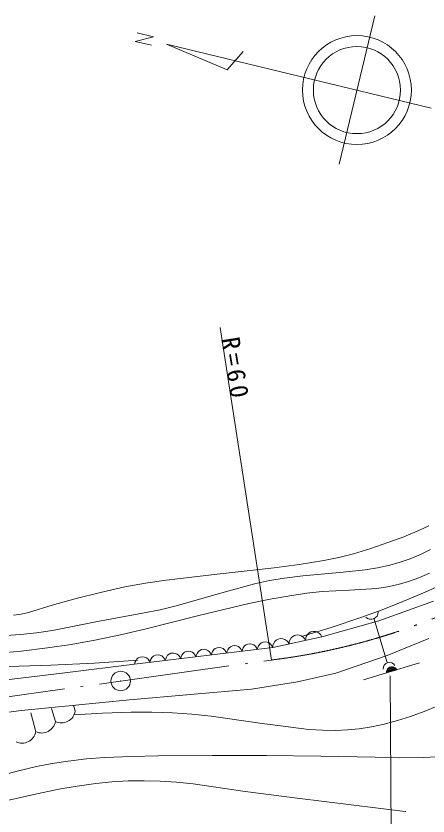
# Model space of a CAD drawing. Units: millimetres, scale not verified. Extents: x -625 to 714620, y -625 to 362121.
# Drawn here: x 512195 to 550008, y 241252 to 314711 of the extents above; entities that cross this region are included whole.
import ezdxf

# ---------------------------------------------------------------- set-up
doc = ezdxf.new("R2010")
doc.units = ezdxf.units.MM
doc.header["$LTSCALE"] = 1000
doc.linetypes.add('DASHED', pattern=[7.5, 6, -1.5])
doc.linetypes.add('LONG_DASHED_DOTTED', pattern=[15.25, 12, -1.5, 0.25, -1.5])
doc.layers.add('S-SUV', color=7, linetype='Continuous', lineweight=13)
doc.styles.add('ＭＳ ゴシック', font='')
doc.styles.get('ＭＳ ゴシック').set_extended_font_data('MS Gothic')

msp = doc.modelspace()

# ---------------------------------------------------------------- linework, layer by layer
at = {"layer": 'S-SUV'}
for p, q in [((545134, 314711), (541843, 301104)), ((524818, 312798), (523310, 313154)), ((523125, 312383), (524818, 312798)), ((524625, 312021), (523125, 312383)), ((525993, 312139), (531589, 309756)), ((525993, 312139), (550292, 306262)), ((531589, 309756), (533031, 311465)), ((530937, 286106), (535638, 255574)), ((547789, 266888), (549236, 267483)), ((549236, 267483), (550094, 267897)), ((546329, 266352), (547789, 266888)), ((544749, 265805), (546329, 266352)), ((541812, 264986), (543169, 265321)), ((543169, 265321), (544749, 265805)), ((548374, 264871), (549313, 265269)), ((549313, 265269), (550239, 265727)), ((538180, 264345), (540450, 264713)), ((540450, 264713), (541812, 264986)), ((546492, 264277), (547441, 264545)), ((547441, 264545), (548374, 264871)), ((530931, 263490), (535901, 264038)), ((535901, 264038), (538180, 264345)), ((542228, 263627), (544243, 263850)), ((544243, 263850), (545370, 264033)), ((545370, 264033), (546492, 264277)), ((525974, 262919), (530931, 263490)), ((535461, 262863), (536848, 263101)), ((536848, 263101), (538520, 263312)), ((538520, 263312), (540210, 263465)), ((540210, 263465), (542228, 263627)), ((548213, 262799), (549153, 263133)), ((549153, 263133), (550161, 263564)), ((519948, 261788), (522192, 262288)), ((522192, 262288), (524078, 262634)), ((524078, 262634), (525974, 262919)), ((530531, 261602), (534084, 262566)), ((534084, 262566), (535461, 262863)), ((545318, 262151), (546295, 262308)), ((546295, 262308), (547262, 262524)), ((547262, 262524), (548213, 262799)), ((549948, 261900), (552166, 262919)), ((517729, 261232), (519948, 261788)), ((527006, 260583), (530531, 261602)), ((537505, 261512), (538899, 261721)), ((538899, 261721), (540310, 261872)), ((540310, 261872), (542816, 261981)), ((542816, 261981), (545318, 262151)), ((547714, 260940), (549948, 261900)), ((515528, 260605), (517729, 261232)), ((533566, 260773), (535525, 261172)), ((535525, 261172), (537505, 261512)), ((545494, 259185), (550504, 260964)), ((545791, 260174), (547714, 260940)), ((513352, 259923), (515528, 260605)), ((523810, 259872), (525415, 260198)), ((525415, 260198), (527006, 260583)), ((528843, 259632), (533566, 260773)), ((543847, 259465), (545791, 260174)), ((511962, 259684), (512657, 259773)), ((512657, 259773), (513352, 259923)), ((519668, 259114), (523810, 259872)), ((524137, 258433), (528843, 259632)), ((541120, 258571), (543847, 259465)), ((515539, 258297), (519668, 259114)), ((540263, 257713), (545494, 259185)), ((511253, 257831), (512611, 257919)), ((512611, 257919), (514075, 258078)), ((514075, 258078), (515539, 258297)), ((519415, 257393), (521784, 257884)), ((521784, 257884), (524137, 258433)), ((537986, 257874), (537753, 257822)), ((538175, 257856), (537986, 257874)), ((538360, 257802), (538175, 257856)), ((538384, 257737), (541120, 258571)), ((538946, 257931), (538836, 257734)), ((539092, 258058), (538946, 257931)), ((539256, 258153), (539092, 258058)), ((539489, 258205), (539256, 258153)), ((539678, 258187), (539489, 258205)), ((539864, 258133), (539678, 258187)), ((540047, 258000), (539864, 258133)), ((540169, 257873), (540047, 258000)), ((540263, 257713), (540169, 257873)), ((517248, 257010), (519415, 257393)), ((534709, 257141), (534564, 257037)), ((534868, 257214), (534709, 257141)), ((535086, 257240), (534868, 257214)), ((535258, 257207), (535086, 257240)), ((535423, 257141), (535258, 257207)), ((535579, 257003), (535423, 257141)), ((535753, 256720), (540263, 257713)), ((535939, 257270), (535829, 257072)), ((536085, 257396), (535939, 257270)), ((536249, 257492), (536085, 257396)), ((536482, 257543), (536249, 257492)), ((536671, 257525), (536482, 257543)), ((536856, 257472), (536671, 257525)), ((537039, 257338), (536856, 257472)), ((537162, 257212), (537039, 257338)), ((537256, 257051), (537162, 257212)), ((537278, 257237), (537256, 257051)), ((537333, 257403), (537278, 257237)), ((537443, 257601), (537333, 257403)), ((537588, 257727), (537443, 257601)), ((537753, 257822), (537588, 257727)), ((538543, 257669), (538360, 257802)), ((538665, 257543), (538543, 257669)), ((538760, 257382), (538665, 257543)), ((538782, 257568), (538760, 257382)), ((538836, 257734), (538782, 257568)), ((550073, 257548), (546258, 255979)), ((510271, 256167), (512670, 256397)), ((512670, 256397), (515072, 256687)), ((515072, 256687), (517248, 257010)), ((523078, 255187), (535753, 256720)), ((528045, 256388), (527826, 256362)), ((528216, 256355), (528045, 256388)), ((529076, 256459), (528931, 256356)), ((529235, 256532), (529076, 256459)), ((529453, 256558), (529235, 256532)), ((529625, 256526), (529453, 256558)), ((529790, 256460), (529625, 256526)), ((529946, 256321), (529790, 256460)), ((530339, 256526), (530221, 256355)), ((530484, 256629), (530339, 256526)), ((530643, 256702), (530484, 256629)), ((530861, 256729), (530643, 256702)), ((531033, 256696), (530861, 256729)), ((531198, 256630), (531033, 256696)), ((531354, 256492), (531198, 256630)), ((531455, 256365), (531354, 256492)), ((531565, 256378), (531528, 256209)), ((531629, 256525), (531565, 256378)), ((531747, 256697), (531629, 256525)), ((531892, 256800), (531747, 256697)), ((532051, 256873), (531892, 256800)), ((532270, 256899), (532051, 256873)), ((532441, 256866), (532270, 256899)), ((532607, 256801), (532441, 256866)), ((532763, 256662), (532607, 256801)), ((532864, 256535), (532763, 256662)), ((532936, 256380), (532864, 256535)), ((532973, 256548), (532936, 256380)), ((533037, 256696), (532973, 256548)), ((533156, 256867), (533037, 256696)), ((533301, 256970), (533156, 256867)), ((533460, 257043), (533301, 256970)), ((533678, 257070), (533460, 257043)), ((533850, 257037), (533678, 257070)), ((534015, 256971), (533850, 257037)), ((534171, 256833), (534015, 256971)), ((534272, 256706), (534171, 256833)), ((534344, 256550), (534272, 256706)), ((534381, 256719), (534344, 256550)), ((534446, 256866), (534381, 256719)), ((534564, 257037), (534446, 256866)), ((535680, 256876), (535579, 257003)), ((535753, 256720), (535680, 256876)), ((535775, 256907), (535753, 256720)), ((535829, 257072), (535775, 256907)), ((523298, 255674), (523179, 255503)), ((523442, 255777), (523298, 255674)), ((523601, 255850), (523442, 255777)), ((523820, 255877), (523601, 255850)), ((523991, 255844), (523820, 255877)), ((524157, 255778), (523991, 255844)), ((524313, 255640), (524157, 255778)), ((524414, 255513), (524313, 255640)), ((524587, 255673), (524523, 255526)), ((524706, 255845), (524587, 255673)), ((524851, 255948), (524706, 255845)), ((525010, 256021), (524851, 255948)), ((525228, 256047), (525010, 256021)), ((525400, 256014), (525228, 256047)), ((525565, 255949), (525400, 256014)), ((525721, 255810), (525565, 255949)), ((525822, 255683), (525721, 255810)), ((525895, 255528), (525822, 255683)), ((525931, 255696), (525895, 255528)), ((525996, 255844), (525931, 255696)), ((526114, 256015), (525996, 255844)), ((526259, 256118), (526114, 256015)), ((526418, 256191), (526259, 256118)), ((526636, 256218), (526418, 256191)), ((526808, 256185), (526636, 256218)), ((526973, 256119), (526808, 256185)), ((527129, 255981), (526973, 256119)), ((527230, 255854), (527129, 255981)), ((527303, 255698), (527230, 255854)), ((527340, 255867), (527303, 255698)), ((527404, 256014), (527340, 255867)), ((527523, 256185), (527404, 256014)), ((527667, 256289), (527523, 256185)), ((527826, 256362), (527667, 256289)), ((528382, 256289), (528216, 256355)), ((528538, 256151), (528382, 256289)), ((528639, 256024), (528538, 256151)), ((528711, 255868), (528639, 256024)), ((528748, 256037), (528711, 255868)), ((528812, 256184), (528748, 256037)), ((528931, 256356), (528812, 256184)), ((530047, 256194), (529946, 256321)), ((530120, 256039), (530047, 256194)), ((530156, 256208), (530120, 256039)), ((530221, 256355), (530156, 256208)), ((531528, 256209), (531455, 256365)), ((546258, 255979), (541535, 254360)), ((510406, 254957), (515404, 255095)), ((515404, 255095), (519398, 255290)), ((516685, 254386), (523078, 255187)), ((519398, 255290), (523390, 255546)), ((523115, 255356), (523078, 255187)), ((523179, 255503), (523115, 255356)), ((523400, 255546), (523420, 255548)), ((524486, 255357), (524414, 255513)), ((524523, 255526), (524486, 255357)), ((544097, 253743), (549240, 255322)), ((546288, 254743), (546866, 254920)), ((546370, 254841), (546471, 254912)), ((546735, 254946), (546379, 254836)), ((546471, 254912), (546619, 254957)), ((546619, 254957), (546743, 254956)), ((546743, 254956), (546865, 254931)), ((546865, 254931), (546991, 254854)), ((506197, 253169), (516685, 254386)), ((541535, 254360), (538046, 253564)), ((547147, 254680), (546191, 254386)), ((546191, 254386), (546195, 254508)), ((546195, 254508), (546221, 254618)), ((546196, 254453), (547104, 254732)), ((547062, 254784), (546202, 254520)), ((546219, 254591), (547005, 254832)), ((546221, 254618), (546282, 254752)), ((546944, 254879), (546249, 254665)), ((546282, 254752), (546370, 254841)), ((546991, 254854), (547077, 254778)), ((547077, 254778), (547147, 254680)), ((538046, 253564), (533809, 252909)), ((546525, 254115), (546706, 230462)), ((533809, 252909), (522615, 251925)), ((522615, 251925), (512689, 250942)), ((517631, 250863), (517462, 251415)), ((549648, 250835), (550858, 251339)), ((512689, 250942), (505036, 249959)), ((514007, 248994), (513554, 250736)), ((515819, 249929), (515465, 251118)), ((517499, 250527), (520120, 250680)), ((520120, 250680), (522757, 250773)), ((522757, 250773), (524649, 250775)), ((524649, 250775), (526551, 250717)), ((526551, 250717), (528327, 250605)), ((528327, 250605), (530097, 250433)), ((548414, 250386), (549648, 250835)), ((530097, 250433), (534572, 249789)), ((534572, 249789), (539074, 249203)), ((545973, 249688), (547197, 250007)), ((547197, 250007), (548414, 250386)), ((539074, 249203), (540312, 249129)), ((540312, 249129), (541560, 249115)), ((541560, 249115), (542617, 249161)), ((542617, 249161), (543679, 249268)), ((543679, 249268), (544825, 249447)), ((544825, 249447), (545973, 249688)), ((515526, 246073), (516997, 246300)), ((516997, 246300), (518675, 246489)), ((518675, 246489), (520360, 246618)), ((520360, 246618), (522781, 246725)), ((522781, 246725), (525213, 246772)), ((525213, 246772), (530200, 246793)), ((530200, 246793), (535195, 246805)), ((535195, 246805), (540180, 246755)), ((540180, 246755), (545165, 246651)), ((545165, 246651), (547398, 246601)), ((547398, 246601), (549625, 246612)), ((549625, 246612), (550752, 246673)), ((510563, 244901), (512302, 245372)), ((512302, 245372), (514065, 245787)), ((514065, 245787), (515526, 246073)), ((516123, 243706), (517808, 244001)), ((517808, 244001), (519511, 244237)), ((519511, 244237), (520994, 244382)), ((520994, 244382), (522482, 244467)), ((522482, 244467), (523953, 244493)), ((523953, 244493), (525422, 244458)), ((525422, 244458), (526937, 244356)), ((526937, 244356), (528446, 244195)), ((528446, 244195), (533214, 243508)), ((511523, 242696), (513818, 243231)), ((513818, 243231), (516123, 243706)), ((533214, 243508), (537992, 242880)), ((537992, 242880), (542943, 242279)), ((542943, 242279), (547900, 241667)), ((547900, 241667), (547940, 241662)), ((547940, 241662), (547979, 241657))]:
    msp.add_line(p, q, dxfattribs=at)
at = {"layer": 'S-SUV', "linetype": 'DASHED'}
msp.add_line((545040, 259412), (546250, 255355), dxfattribs=at)
at = {"layer": 'S-SUV', "linetype": 'LONG_DASHED_DOTTED'}
msp.add_line((504748, 251263), (535638, 255574), dxfattribs=at)
at = {"layer": 'S-SUV'}
for centre, radius in [((543488, 307907), 5000), ((543488, 307907), 4000), ((521804, 253648), 896), ((521804, 253648), 27)]:
    msp.add_circle(centre, radius, dxfattribs=at)
at = {"layer": 'S-SUV', "linetype": 'LONG_DASHED_DOTTED'}
msp.add_arc((528388, 314723), 59591, 276.98766, 322.95755, dxfattribs=at)
at = {"layer": 'S-SUV'}
for centre, radius, start, end in [((544781, 259978), 662, 223.35844, 1.40183), ((546467, 254776), 577, 29.90904, 182.61136), ((516363, 251098), 1290, 245.03023, 349.52329), ((514551, 250163), 1290, 245.03023, 349.52329), ((512739, 249228), 1290, 245.03023, 349.52329)]:
    msp.add_arc(centre, radius, start, end, dxfattribs=at)

# ---------------------------------------------------------------- texts
at = {"layer": 'S-SUV', "insert": (530993, 285083), "char_height": 1686, "attachment_point": 7, "rotation": 279.4, "style": 'ＭＳ ゴシック'}
msp.add_mtext('\\T1.3;R=60', dxfattribs=at)

doc.saveas('drawing.dxf')
